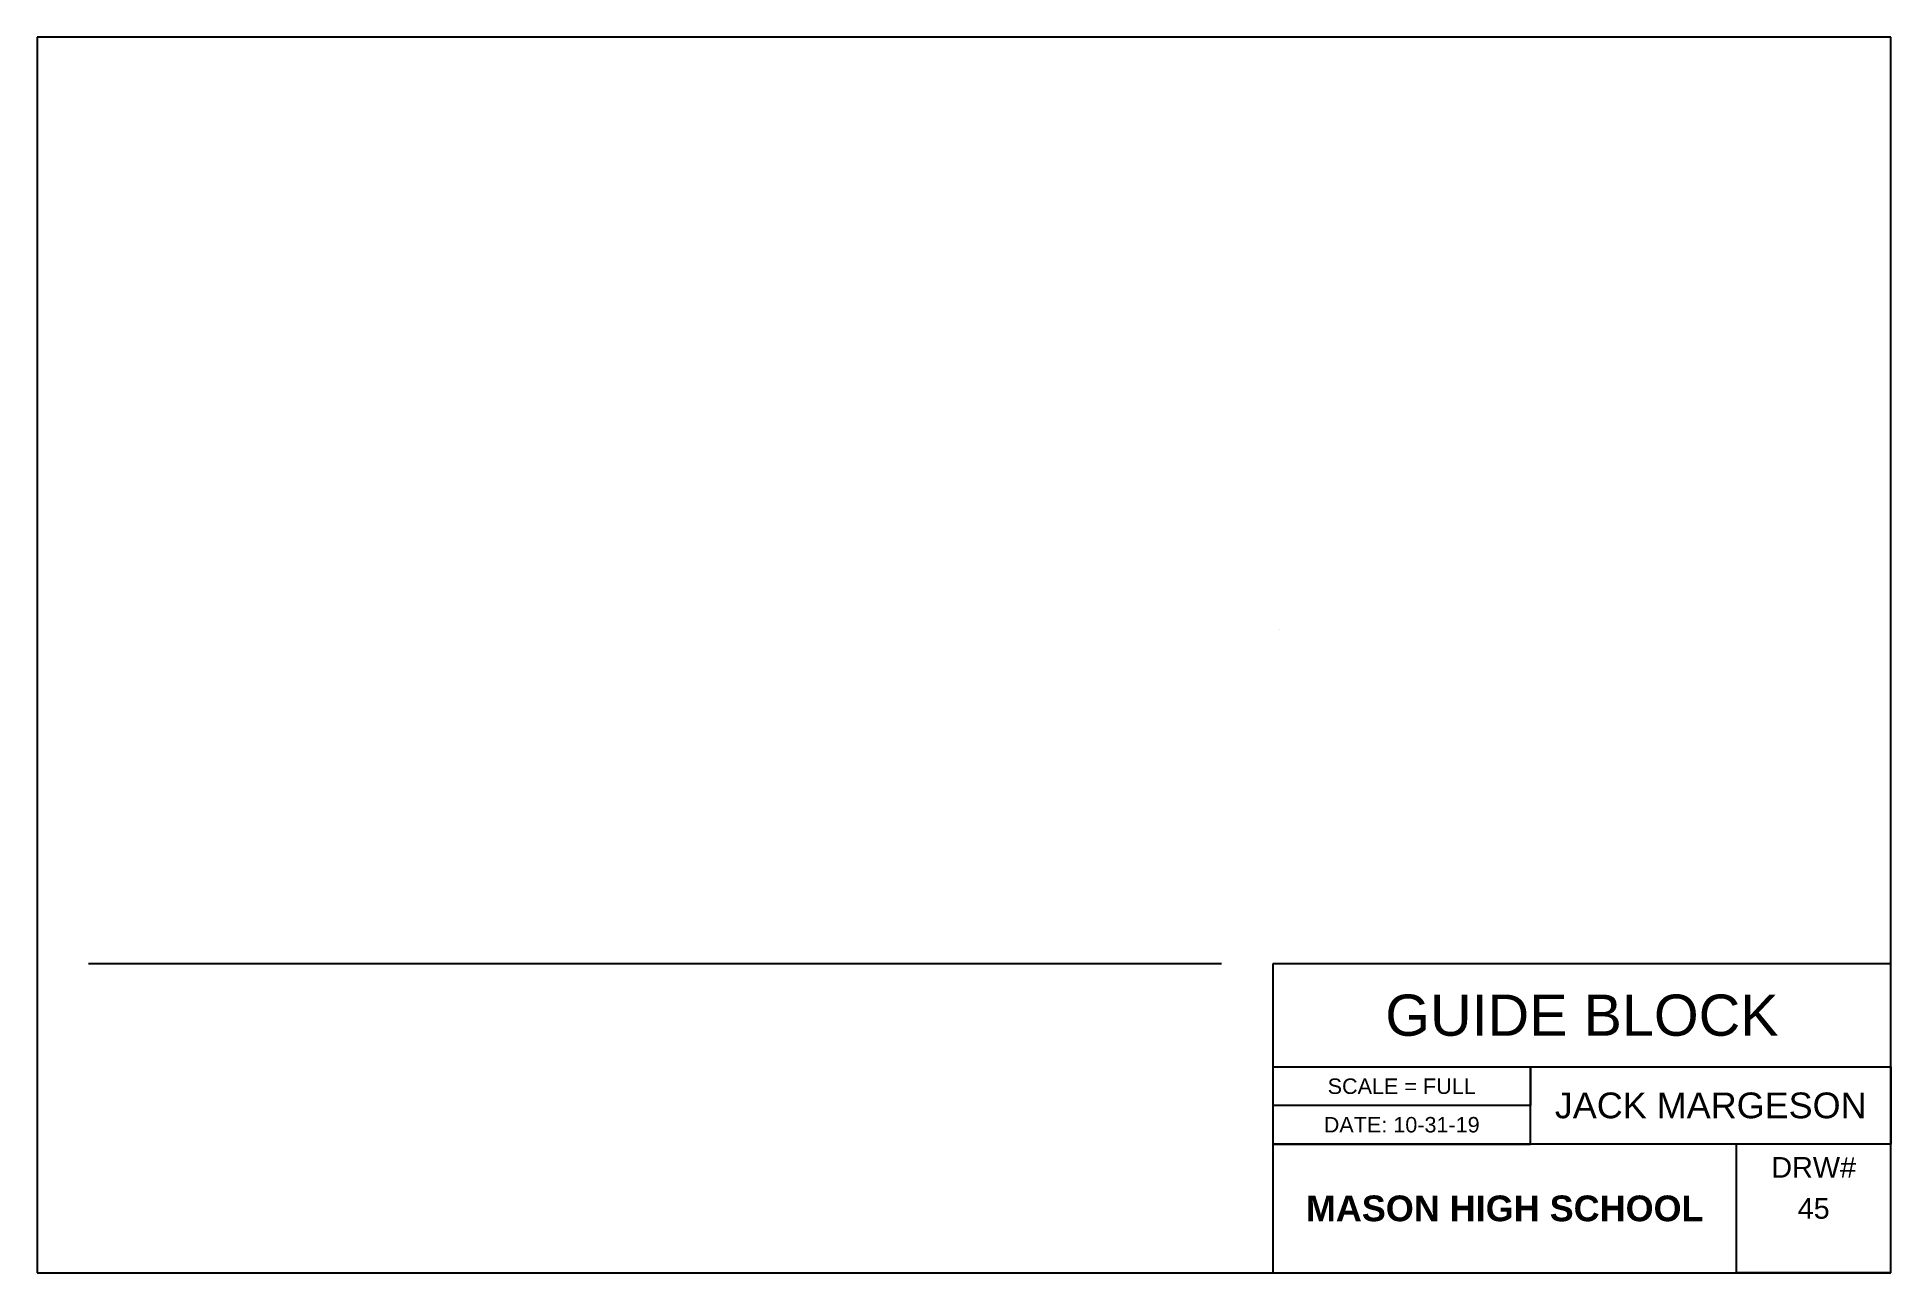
# Model space of a CAD drawing. Header units: inches. Extents: x 0 to 18, y 0 to 12.
import ezdxf

# ---------------------------------------------------------------- set-up
doc = ezdxf.new("R2010")
doc.units = ezdxf.units.IN
doc.header["$MEASUREMENT"] = 0
doc.layers.add('dims', color=3, linetype='Continuous')
doc.styles.get("Standard").update_dxf_attribs({"font": 'arial.ttf'})

msp = doc.modelspace()

# ---------------------------------------------------------------- linework, layer by layer
for p, q in [((18, 12), (0, 12)), ((0, 12), (0, 0)), ((18, 12), (0, 12)), ((0, 12), (0, 0)), ((18, 0), (18, 12)), ((18, 0), (18, 12)), ((11.5, 3), (0.5, 3)), ((18, 3), (12, 3)), ((12, 3), (12, 0)), ((12, 3), (12, 2)), ((18, 0), (18, 3)), ((12, 2), (18, 2)), ((14.5, 1.25), (14.5, 2)), ((14.5, 2), (14.5, 1.625)), ((18, 2), (18, 1.25)), ((14.5, 1.625), (12, 1.625)), ((18, 1.25), (12, 1.25)), ((12, 1.25), (14.5, 1.25)), ((16.5, 0), (16.5, 1.25)), ((0, 0), (18, 0)), ((0, 0), (18, 0)), ((18, 0), (16.5, 0)), ((18, 0), (16.5, 0))]:
    msp.add_line(p, q)
at = {"color": 3, "extrusion": (0, -1, 0)}
msp.add_line((12.068, 6.251, -1.5), (12.068, 6.251, -1.5), dxfattribs=at)

# ---------------------------------------------------------------- texts
for s, width, insert, char_height, attachment_point in [('GUIDE BLOCK', 6, (15, 2.5), 0.4, 5), ('SCALE = FULL', 2.5, (13.25, 1.812), 0.15, 5), ('DATE: 10-31-19', 2.5, (13.25, 1.438), 0.15, 5), ('DRW#', 1.5, (17.25, 1.125), 0.2, 2), ('{\\fArial|b1|i0|c0|p34;MASON HIGH SCHOOL}', 4.5, (14.25, 0.625), 0.25, 5), ('45', 1.5, (17.25, 0.625), 0.2, 5)]:
    msp.add_mtext_dynamic_manual_height_columns(s, width=width, gutter_width=1, heights=[0], dxfattribs=dict(insert=insert, char_height=char_height, attachment_point=attachment_point))
at = {"layer": 'dims', "color": 3, "insert": (16.25, 1.625), "char_height": 0.25, "attachment_point": 5}
msp.add_mtext_dynamic_manual_height_columns('{\\C0;JACK MARGESON}', width=3.5, gutter_width=1, heights=[0], dxfattribs=at)

doc.saveas('drawing.dxf')
